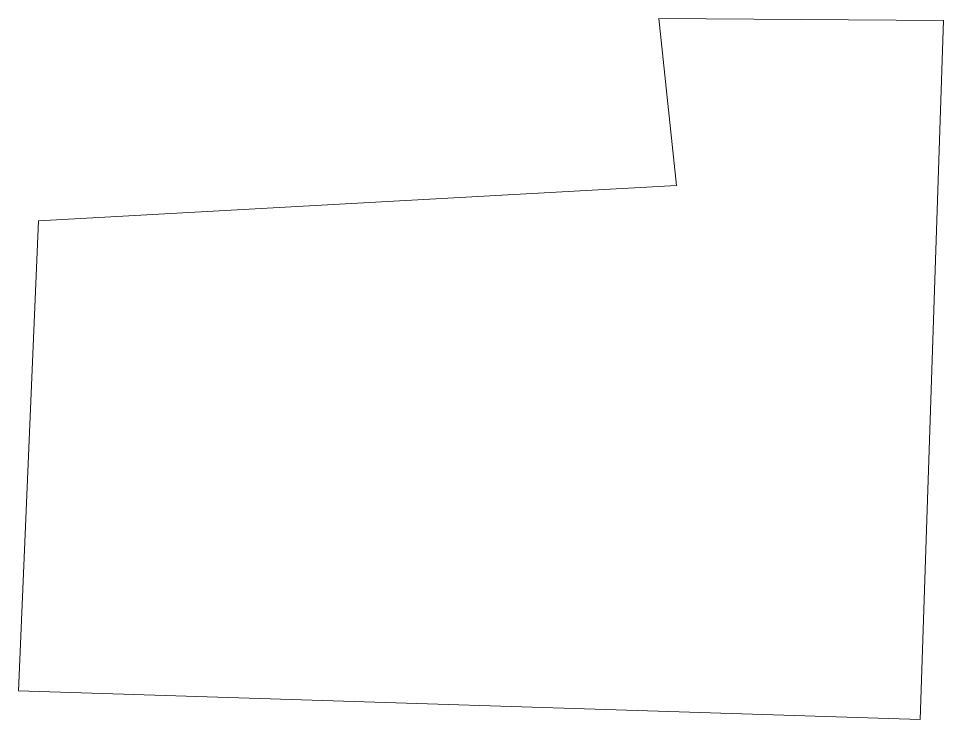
# Model space of a CAD drawing. Header units: millimetres. Extents: x 610783.5 to 610799.1, y 1320294.2 to 1320306.
import ezdxf

# ---------------------------------------------------------------- set-up
doc = ezdxf.new("R2010")
doc.units = ezdxf.units.MM

msp = doc.modelspace()

# ---------------------------------------------------------------- linework, layer by layer
at = {"color": 7, "linetype": 'Continuous', "lineweight": 0, "flags": 128}
msp.add_lwpolyline([(610798.732, 1320294.202), (610799.123, 1320305.98), (610794.323, 1320306.012), (610794.619, 1320303.198), (610783.86, 1320302.605), (610783.525, 1320294.686)], close=True, dxfattribs=at)

doc.saveas('drawing.dxf')
